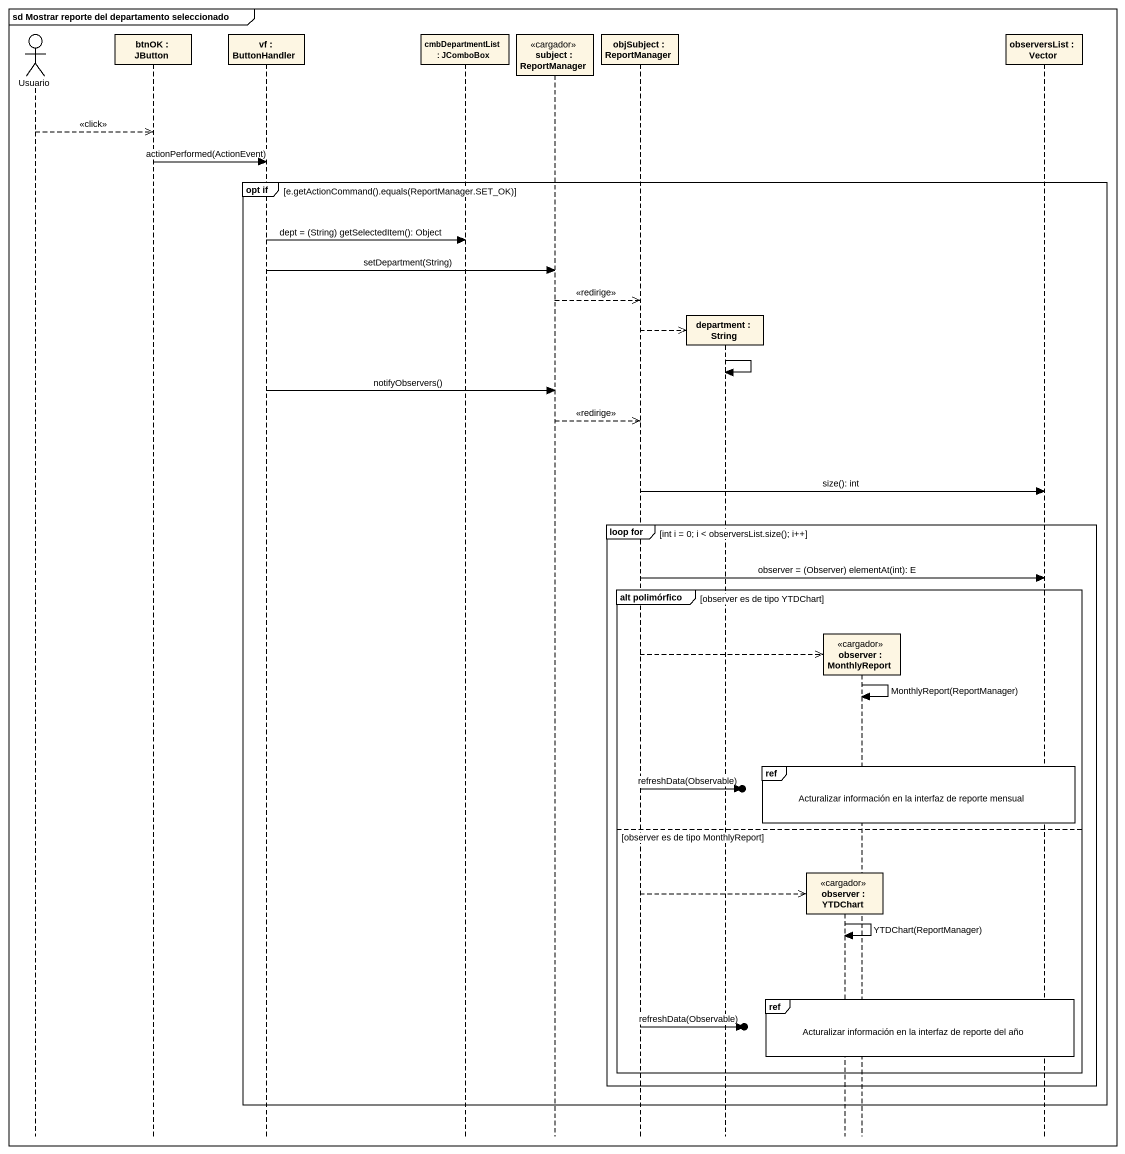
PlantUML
@startuml
mainframe sd Mostrar reporte del departamento seleccionado
hide footbox
actor Usuario
participant "btnOK : JButton" as btnOK
participant "vf : ButtonHandler" as vf
participant "cmbDepartmentList : JComboBox" as cmbDepartmentList
participant "subject : ReportManager" as subject <<cargador>>
participant "objSubject : ReportManager" as objSubject
participant "department : String" as department
participant "observer : YTDChart" as observer <<cargador>>
participant "observer : MonthlyReport" as observer_2 <<cargador>>
participant "observersList : Vector" as observersList

Usuario -->> btnOK : <<click>>
btnOK -> vf : actionPerformed(ActionEvent)
group opt if [e.getActionCommand().equals(ReportManager.SET_OK)]
  vf -> cmbDepartmentList : dept = (String) getSelectedItem(): Object
  vf -> subject : setDepartment(String)
  subject -->> objSubject : <<redirige>>
  objSubject -->> department **
  department -> department
  vf -> subject : notifyObservers()
  subject -->> objSubject : <<redirige>>
  objSubject -> observersList : size(): int
  group loop for [int i = 0; i < observersList.size(); i++]
    objSubject -> observersList : observer = (Observer) elementAt(int): E
    group alt polimórfico [observer es de tipo YTDChart]
      objSubject -->> observer_2 **
      observer_2 -> observer_2 : MonthlyReport(ReportManager)
      ref over observer, observer_2, observersList : Acturalizar información en la interfaz de reporte mensual
      objSubject ->o] : refreshData(Observable)
    else observer es de tipo MonthlyReport
      objSubject -->> observer **
      observer -> observer : YTDChart(ReportManager)
      ref over observer, observer_2, observersList : Acturalizar información en la interfaz de reporte del año
      objSubject ->o] : refreshData(Observable)
    end
  end
end
@enduml
